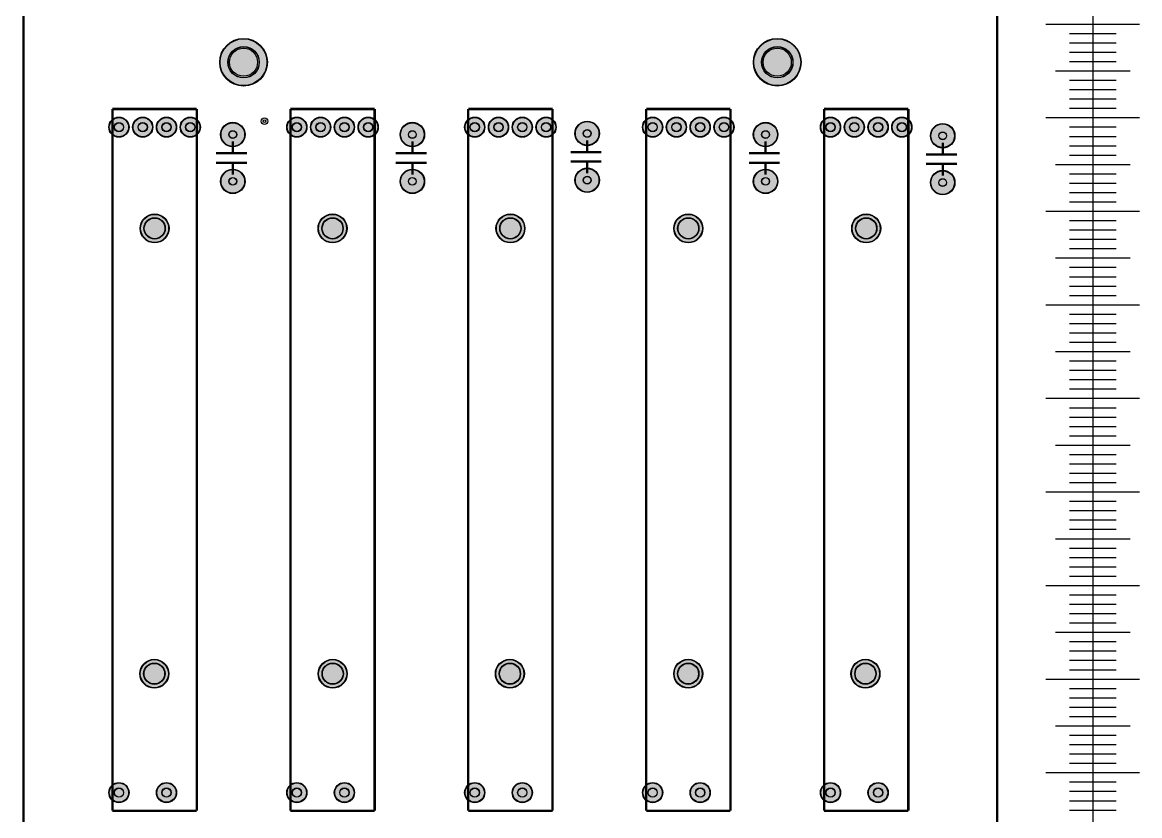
# Model space of a CAD drawing. Header units: millimetres. Extents: x 0 to 119, y -247 to 0.
# Drawn here: x -0.1 to 119.2, y -156.5 to -71.7 of the extents above; entities that cross this region are included whole.
import ezdxf

# ---------------------------------------------------------------- set-up
doc = ezdxf.new("R2010")
doc.units = ezdxf.units.MM
for name, color, linetype, true_color in [('BoardOutLine', 6, 'Continuous', 0xff00ff), ('BottomSolderMaskLayer', 7, 'Continuous', 0xaa00ff), ('Hole', 7, 'Continuous', 0x222222), ('Multi-Layer', 7, 'Continuous', 0xc0c0c0), ('TopSilkLayer', 7, 'Continuous', 0xb89300), ('TopSolderMaskLayer', 7, 'Continuous', 0x800080)]:
    doc.layers.add(name, color=color, linetype=linetype, true_color=true_color)

msp = doc.modelspace()

# ---------------------------------------------------------------- hatches: boundary and pattern name
at = {"layer": 'BottomSolderMaskLayer'}
for points in [[(20.95, -76, 1), (26.05, -76, 1)], [(77.95, -76, 1), (83.05, -76, 1)], [(9.11, -82.94, 1), (11.27, -82.94, 1)], [(11.65, -82.94, 1), (13.81, -82.94, 1)], [(14.19, -82.94, 1), (16.35, -82.94, 1)], [(16.73, -82.94, 1), (18.89, -82.94, 1)], [(28.11, -82.94, 1), (30.27, -82.94, 1)], [(30.65, -82.94, 1), (32.81, -82.94, 1)], [(33.19, -82.94, 1), (35.35, -82.94, 1)], [(35.73, -82.94, 1), (37.89, -82.94, 1)], [(47.11, -82.94, 1), (49.27, -82.94, 1)], [(49.65, -82.94, 1), (51.81, -82.94, 1)], [(52.19, -82.94, 1), (54.35, -82.94, 1)], [(54.73, -82.94, 1), (56.89, -82.94, 1)], [(58.89, -83.61, 1), (61.51, -83.61, 1)], [(66.11, -82.94, 1), (68.27, -82.94, 1)], [(68.65, -82.94, 1), (70.81, -82.94, 1)], [(71.19, -82.94, 1), (73.35, -82.94, 1)], [(73.73, -82.94, 1), (75.89, -82.94, 1)], [(85.11, -82.94, 1), (87.27, -82.94, 1)], [(87.65, -82.94, 1), (89.81, -82.94, 1)], [(90.19, -82.94, 1), (92.35, -82.94, 1)], [(92.73, -82.94, 1), (94.89, -82.94, 1)], [(21.04, -83.73, 1), (23.66, -83.73, 1)], [(40.22, -83.73, 1), (42.84, -83.73, 1)], [(77.94, -83.73, 1), (80.56, -83.73, 1)], [(96.86, -83.86, 1), (99.48, -83.86, 1)], [(21.04, -88.73, 1), (23.66, -88.73, 1)], [(40.22, -88.73, 1), (42.84, -88.73, 1)], [(58.89, -88.61, 1), (61.51, -88.61, 1)], [(77.94, -88.73, 1), (80.56, -88.73, 1)], [(96.86, -88.86, 1), (99.48, -88.86, 1)], [(12.45, -93.76, 1), (15.55, -93.76, 1)], [(31.45, -93.76, 1), (34.55, -93.76, 1)], [(50.45, -93.76, 1), (53.55, -93.76, 1)], [(69.45, -93.76, 1), (72.55, -93.76, 1)], [(88.45, -93.76, 1), (91.55, -93.76, 1)], [(12.42, -141.35, 1), (15.52, -141.35, 1)], [(31.47, -141.35, 1), (34.57, -141.35, 1)], [(50.39, -141.35, 1), (53.49, -141.35, 1)], [(69.44, -141.35, 1), (72.54, -141.35, 1)], [(88.37, -141.35, 1), (91.47, -141.35, 1)], [(9.11, -154.06, 1), (11.27, -154.06, 1)], [(14.19, -154.06, 1), (16.35, -154.06, 1)], [(28.11, -154.06, 1), (30.27, -154.06, 1)], [(33.19, -154.06, 1), (35.35, -154.06, 1)], [(47.11, -154.06, 1), (49.27, -154.06, 1)], [(52.19, -154.06, 1), (54.35, -154.06, 1)], [(66.11, -154.06, 1), (68.27, -154.06, 1)], [(71.19, -154.06, 1), (73.35, -154.06, 1)], [(85.11, -154.06, 1), (87.27, -154.06, 1)], [(90.19, -154.06, 1), (92.35, -154.06, 1)]]:
    msp.add_hatch(color=256, dxfattribs=at).paths.add_polyline_path(points)
at = {"layer": 'Multi-Layer'}
for points in [[(21.09, -83.73, 1), (23.61, -83.73, 1)], [(40.27, -83.73, 1), (42.79, -83.73, 1)], [(58.94, -83.61, 1), (61.46, -83.61, 1)], [(77.99, -83.73, 1), (80.51, -83.73, 1)], [(96.91, -83.86, 1), (99.43, -83.86, 1)], [(21.09, -88.73, 1), (23.61, -88.73, 1)], [(40.27, -88.73, 1), (42.79, -88.73, 1)], [(58.94, -88.61, 1), (61.46, -88.61, 1)], [(77.99, -88.73, 1), (80.51, -88.73, 1)], [(96.91, -88.86, 1), (99.43, -88.86, 1)]]:
    msp.add_hatch(color=256, dxfattribs=at).paths.add_polyline_path(points)
at = {"layer": 'TopSolderMaskLayer'}
for points in [[(20.95, -76, 1), (26.05, -76, 1)], [(77.95, -76, 1), (83.05, -76, 1)], [(9.11, -82.94, 1), (11.27, -82.94, 1)], [(11.65, -82.94, 1), (13.81, -82.94, 1)], [(14.19, -82.94, 1), (16.35, -82.94, 1)], [(16.73, -82.94, 1), (18.89, -82.94, 1)], [(28.11, -82.94, 1), (30.27, -82.94, 1)], [(30.65, -82.94, 1), (32.81, -82.94, 1)], [(33.19, -82.94, 1), (35.35, -82.94, 1)], [(35.73, -82.94, 1), (37.89, -82.94, 1)], [(47.11, -82.94, 1), (49.27, -82.94, 1)], [(49.65, -82.94, 1), (51.81, -82.94, 1)], [(52.19, -82.94, 1), (54.35, -82.94, 1)], [(54.73, -82.94, 1), (56.89, -82.94, 1)], [(58.89, -83.61, 1), (61.51, -83.61, 1)], [(66.11, -82.94, 1), (68.27, -82.94, 1)], [(68.65, -82.94, 1), (70.81, -82.94, 1)], [(71.19, -82.94, 1), (73.35, -82.94, 1)], [(73.73, -82.94, 1), (75.89, -82.94, 1)], [(85.11, -82.94, 1), (87.27, -82.94, 1)], [(87.65, -82.94, 1), (89.81, -82.94, 1)], [(90.19, -82.94, 1), (92.35, -82.94, 1)], [(92.73, -82.94, 1), (94.89, -82.94, 1)], [(21.04, -83.73, 1), (23.66, -83.73, 1)], [(40.22, -83.73, 1), (42.84, -83.73, 1)], [(77.94, -83.73, 1), (80.56, -83.73, 1)], [(96.86, -83.86, 1), (99.48, -83.86, 1)], [(21.04, -88.73, 1), (23.66, -88.73, 1)], [(40.22, -88.73, 1), (42.84, -88.73, 1)], [(58.89, -88.61, 1), (61.51, -88.61, 1)], [(77.94, -88.73, 1), (80.56, -88.73, 1)], [(96.86, -88.86, 1), (99.48, -88.86, 1)], [(12.45, -93.76, 1), (15.55, -93.76, 1)], [(31.45, -93.76, 1), (34.55, -93.76, 1)], [(50.45, -93.76, 1), (53.55, -93.76, 1)], [(69.45, -93.76, 1), (72.55, -93.76, 1)], [(88.45, -93.76, 1), (91.55, -93.76, 1)], [(12.42, -141.35, 1), (15.52, -141.35, 1)], [(31.47, -141.35, 1), (34.57, -141.35, 1)], [(50.39, -141.35, 1), (53.49, -141.35, 1)], [(69.44, -141.35, 1), (72.54, -141.35, 1)], [(88.37, -141.35, 1), (91.47, -141.35, 1)], [(9.11, -154.06, 1), (11.27, -154.06, 1)], [(14.19, -154.06, 1), (16.35, -154.06, 1)], [(28.11, -154.06, 1), (30.27, -154.06, 1)], [(33.19, -154.06, 1), (35.35, -154.06, 1)], [(47.11, -154.06, 1), (49.27, -154.06, 1)], [(52.19, -154.06, 1), (54.35, -154.06, 1)], [(66.11, -154.06, 1), (68.27, -154.06, 1)], [(71.19, -154.06, 1), (73.35, -154.06, 1)], [(85.11, -154.06, 1), (87.27, -154.06, 1)], [(90.19, -154.06, 1), (92.35, -154.06, 1)]]:
    msp.add_hatch(color=256, dxfattribs=at).paths.add_polyline_path(points)

# ---------------------------------------------------------------- linework, layer by layer
for p, q in [((114.2, -1.92), (114.2, -101.92)), ((109.2, -71.92), (119.2, -71.92)), ((109.2, -71.92), (119.2, -71.92)), ((109.2, -71.92), (119.2, -71.92)), ((109.2, -71.92), (119.2, -71.92)), ((110.2, -71.92), (118.2, -71.92)), ((114.2, -71.92), (114.2, -171.92)), ((114.2, -71.92), (114.2, -171.92)), ((111.7, -72.92), (116.7, -72.92)), ((111.7, -72.92), (116.7, -72.92)), ((111.7, -72.92), (116.7, -72.92)), ((111.7, -73.92), (116.7, -73.92)), ((111.7, -73.92), (116.7, -73.92)), ((111.7, -73.92), (116.7, -73.92)), ((111.7, -74.92), (116.7, -74.92)), ((111.7, -74.92), (116.7, -74.92)), ((111.7, -74.92), (116.7, -74.92)), ((111.7, -75.92), (116.7, -75.92)), ((111.7, -75.92), (116.7, -75.92)), ((111.7, -75.92), (116.7, -75.92)), ((110.2, -76.92), (118.2, -76.92)), ((110.2, -76.92), (118.2, -76.92)), ((110.2, -76.92), (118.2, -76.92)), ((111.7, -77.92), (116.7, -77.92)), ((111.7, -77.92), (116.7, -77.92)), ((111.7, -77.92), (116.7, -77.92)), ((111.7, -78.92), (116.7, -78.92)), ((111.7, -78.92), (116.7, -78.92)), ((111.7, -78.92), (116.7, -78.92)), ((111.7, -79.92), (116.7, -79.92)), ((111.7, -79.92), (116.7, -79.92)), ((111.7, -79.92), (116.7, -79.92)), ((111.7, -80.92), (116.7, -80.92)), ((111.7, -80.92), (116.7, -80.92)), ((111.7, -80.92), (116.7, -80.92)), ((109.2, -81.92), (119.2, -81.92)), ((109.2, -81.92), (119.2, -81.92)), ((109.2, -81.92), (119.2, -81.92)), ((109.2, -81.92), (119.2, -81.92)), ((109.2, -81.92), (119.2, -81.92)), ((109.2, -81.92), (119.2, -81.92)), ((110.2, -81.92), (118.2, -81.92)), ((110.2, -81.92), (118.2, -81.92)), ((110.2, -81.92), (118.2, -81.92)), ((111.7, -82.92), (116.7, -82.92)), ((111.7, -82.92), (116.7, -82.92)), ((111.7, -82.92), (116.7, -82.92)), ((111.7, -83.92), (116.7, -83.92)), ((111.7, -83.92), (116.7, -83.92)), ((111.7, -83.92), (116.7, -83.92)), ((111.7, -84.92), (116.7, -84.92)), ((111.7, -84.92), (116.7, -84.92)), ((111.7, -84.92), (116.7, -84.92)), ((111.7, -85.92), (116.7, -85.92)), ((111.7, -85.92), (116.7, -85.92)), ((111.7, -85.92), (116.7, -85.92)), ((110.2, -86.92), (118.2, -86.92)), ((110.2, -86.92), (118.2, -86.92)), ((110.2, -86.92), (118.2, -86.92)), ((111.7, -87.92), (116.7, -87.92)), ((111.7, -87.92), (116.7, -87.92)), ((111.7, -87.92), (116.7, -87.92)), ((111.7, -88.92), (116.7, -88.92)), ((111.7, -88.92), (116.7, -88.92)), ((111.7, -88.92), (116.7, -88.92)), ((111.7, -89.92), (116.7, -89.92)), ((111.7, -89.92), (116.7, -89.92)), ((111.7, -89.92), (116.7, -89.92)), ((111.7, -90.92), (116.7, -90.92)), ((111.7, -90.92), (116.7, -90.92)), ((111.7, -90.92), (116.7, -90.92)), ((109.2, -91.92), (119.2, -91.92)), ((109.2, -91.92), (119.2, -91.92)), ((109.2, -91.92), (119.2, -91.92)), ((109.2, -91.92), (119.2, -91.92)), ((109.2, -91.92), (119.2, -91.92)), ((109.2, -91.92), (119.2, -91.92)), ((110.2, -91.92), (118.2, -91.92)), ((110.2, -91.92), (118.2, -91.92)), ((110.2, -91.92), (118.2, -91.92)), ((111.7, -92.92), (116.7, -92.92)), ((111.7, -92.92), (116.7, -92.92)), ((111.7, -92.92), (116.7, -92.92)), ((111.7, -93.92), (116.7, -93.92)), ((111.7, -93.92), (116.7, -93.92)), ((111.7, -93.92), (116.7, -93.92)), ((111.7, -94.92), (116.7, -94.92)), ((111.7, -94.92), (116.7, -94.92)), ((111.7, -94.92), (116.7, -94.92)), ((111.7, -95.92), (116.7, -95.92)), ((111.7, -95.92), (116.7, -95.92)), ((111.7, -95.92), (116.7, -95.92)), ((110.2, -96.92), (118.2, -96.92)), ((110.2, -96.92), (118.2, -96.92)), ((110.2, -96.92), (118.2, -96.92)), ((111.7, -97.92), (116.7, -97.92)), ((111.7, -97.92), (116.7, -97.92)), ((111.7, -97.92), (116.7, -97.92)), ((111.7, -98.92), (116.7, -98.92)), ((111.7, -98.92), (116.7, -98.92)), ((111.7, -98.92), (116.7, -98.92)), ((111.7, -99.92), (116.7, -99.92)), ((111.7, -99.92), (116.7, -99.92)), ((111.7, -99.92), (116.7, -99.92)), ((111.7, -100.92), (116.7, -100.92)), ((111.7, -100.92), (116.7, -100.92)), ((111.7, -100.92), (116.7, -100.92)), ((109.2, -101.92), (119.2, -101.92)), ((109.2, -101.92), (119.2, -101.92)), ((109.2, -101.92), (119.2, -101.92)), ((109.2, -101.92), (119.2, -101.92)), ((109.2, -101.92), (119.2, -101.92)), ((109.2, -101.92), (119.2, -101.92)), ((110.2, -101.92), (118.2, -101.92)), ((110.2, -101.92), (118.2, -101.92)), ((110.2, -101.92), (118.2, -101.92)), ((111.7, -102.92), (116.7, -102.92)), ((111.7, -102.92), (116.7, -102.92)), ((111.7, -103.92), (116.7, -103.92)), ((111.7, -103.92), (116.7, -103.92)), ((111.7, -104.92), (116.7, -104.92)), ((111.7, -104.92), (116.7, -104.92)), ((111.7, -105.92), (116.7, -105.92)), ((111.7, -105.92), (116.7, -105.92)), ((110.2, -106.92), (118.2, -106.92)), ((110.2, -106.92), (118.2, -106.92)), ((111.7, -107.92), (116.7, -107.92)), ((111.7, -107.92), (116.7, -107.92)), ((111.7, -108.92), (116.7, -108.92)), ((111.7, -108.92), (116.7, -108.92)), ((111.7, -109.92), (116.7, -109.92)), ((111.7, -109.92), (116.7, -109.92)), ((111.7, -110.92), (116.7, -110.92)), ((111.7, -110.92), (116.7, -110.92)), ((109.2, -111.92), (119.2, -111.92)), ((109.2, -111.92), (119.2, -111.92)), ((109.2, -111.92), (119.2, -111.92)), ((109.2, -111.92), (119.2, -111.92)), ((110.2, -111.92), (118.2, -111.92)), ((110.2, -111.92), (118.2, -111.92)), ((111.7, -112.92), (116.7, -112.92)), ((111.7, -112.92), (116.7, -112.92)), ((111.7, -113.92), (116.7, -113.92)), ((111.7, -113.92), (116.7, -113.92)), ((111.7, -114.92), (116.7, -114.92)), ((111.7, -114.92), (116.7, -114.92)), ((110.2, -116.92), (118.2, -116.92)), ((110.2, -116.92), (118.2, -116.92)), ((111.7, -115.92), (116.7, -115.92)), ((111.7, -115.92), (116.7, -115.92)), ((111.7, -117.92), (116.7, -117.92)), ((111.7, -117.92), (116.7, -117.92)), ((111.7, -118.92), (116.7, -118.92)), ((111.7, -118.92), (116.7, -118.92)), ((111.7, -119.92), (116.7, -119.92)), ((111.7, -119.92), (116.7, -119.92)), ((111.7, -120.92), (116.7, -120.92)), ((111.7, -120.92), (116.7, -120.92)), ((109.2, -121.92), (119.2, -121.92)), ((109.2, -121.92), (119.2, -121.92)), ((109.2, -121.92), (119.2, -121.92)), ((109.2, -121.92), (119.2, -121.92)), ((110.2, -121.92), (118.2, -121.92)), ((110.2, -121.92), (118.2, -121.92)), ((111.7, -122.92), (116.7, -122.92)), ((111.7, -122.92), (116.7, -122.92)), ((111.7, -123.92), (116.7, -123.92)), ((111.7, -123.92), (116.7, -123.92)), ((111.7, -124.92), (116.7, -124.92)), ((111.7, -124.92), (116.7, -124.92)), ((111.7, -125.92), (116.7, -125.92)), ((111.7, -125.92), (116.7, -125.92)), ((110.2, -126.92), (118.2, -126.92)), ((110.2, -126.92), (118.2, -126.92)), ((111.7, -127.92), (116.7, -127.92)), ((111.7, -127.92), (116.7, -127.92)), ((111.7, -128.92), (116.7, -128.92)), ((111.7, -128.92), (116.7, -128.92)), ((111.7, -129.92), (116.7, -129.92)), ((111.7, -129.92), (116.7, -129.92)), ((111.7, -130.92), (116.7, -130.92)), ((111.7, -130.92), (116.7, -130.92)), ((109.2, -131.92), (119.2, -131.92)), ((109.2, -131.92), (119.2, -131.92)), ((109.2, -131.92), (119.2, -131.92)), ((109.2, -131.92), (119.2, -131.92)), ((110.2, -131.92), (118.2, -131.92)), ((110.2, -131.92), (118.2, -131.92)), ((111.7, -132.92), (116.7, -132.92)), ((111.7, -132.92), (116.7, -132.92)), ((111.7, -133.92), (116.7, -133.92)), ((111.7, -133.92), (116.7, -133.92)), ((111.7, -134.92), (116.7, -134.92)), ((111.7, -134.92), (116.7, -134.92)), ((111.7, -135.92), (116.7, -135.92)), ((111.7, -135.92), (116.7, -135.92)), ((110.2, -136.92), (118.2, -136.92)), ((110.2, -136.92), (118.2, -136.92)), ((111.7, -137.92), (116.7, -137.92)), ((111.7, -137.92), (116.7, -137.92)), ((111.7, -138.92), (116.7, -138.92)), ((111.7, -138.92), (116.7, -138.92)), ((111.7, -139.92), (116.7, -139.92)), ((111.7, -139.92), (116.7, -139.92)), ((109.2, -141.92), (119.2, -141.92)), ((109.2, -141.92), (119.2, -141.92)), ((109.2, -141.92), (119.2, -141.92)), ((109.2, -141.92), (119.2, -141.92)), ((109.2, -141.92), (119.2, -141.92)), ((110.2, -141.92), (118.2, -141.92)), ((110.2, -141.92), (118.2, -141.92)), ((111.7, -140.92), (116.7, -140.92)), ((111.7, -140.92), (116.7, -140.92)), ((114.2, -141.92), (114.2, -241.92)), ((111.7, -142.92), (116.7, -142.92)), ((111.7, -142.92), (116.7, -142.92)), ((111.7, -142.92), (116.7, -142.92)), ((111.7, -143.92), (116.7, -143.92)), ((111.7, -143.92), (116.7, -143.92)), ((111.7, -143.92), (116.7, -143.92)), ((111.7, -144.92), (116.7, -144.92)), ((111.7, -144.92), (116.7, -144.92)), ((111.7, -144.92), (116.7, -144.92)), ((111.7, -145.92), (116.7, -145.92)), ((111.7, -145.92), (116.7, -145.92)), ((111.7, -145.92), (116.7, -145.92)), ((110.2, -146.92), (118.2, -146.92)), ((110.2, -146.92), (118.2, -146.92)), ((110.2, -146.92), (118.2, -146.92)), ((111.7, -147.92), (116.7, -147.92)), ((111.7, -147.92), (116.7, -147.92)), ((111.7, -147.92), (116.7, -147.92)), ((111.7, -148.92), (116.7, -148.92)), ((111.7, -148.92), (116.7, -148.92)), ((111.7, -148.92), (116.7, -148.92)), ((111.7, -149.92), (116.7, -149.92)), ((111.7, -149.92), (116.7, -149.92)), ((111.7, -149.92), (116.7, -149.92)), ((111.7, -150.92), (116.7, -150.92)), ((111.7, -150.92), (116.7, -150.92)), ((111.7, -150.92), (116.7, -150.92)), ((109.2, -151.92), (119.2, -151.92)), ((109.2, -151.92), (119.2, -151.92)), ((109.2, -151.92), (119.2, -151.92)), ((109.2, -151.92), (119.2, -151.92)), ((109.2, -151.92), (119.2, -151.92)), ((109.2, -151.92), (119.2, -151.92)), ((110.2, -151.92), (118.2, -151.92)), ((110.2, -151.92), (118.2, -151.92)), ((110.2, -151.92), (118.2, -151.92)), ((111.7, -152.92), (116.7, -152.92)), ((111.7, -152.92), (116.7, -152.92)), ((111.7, -152.92), (116.7, -152.92)), ((111.7, -153.92), (116.7, -153.92)), ((111.7, -153.92), (116.7, -153.92)), ((111.7, -153.92), (116.7, -153.92)), ((111.7, -154.92), (116.7, -154.92)), ((111.7, -154.92), (116.7, -154.92)), ((111.7, -154.92), (116.7, -154.92)), ((111.7, -155.92), (116.7, -155.92)), ((111.7, -155.92), (116.7, -155.92)), ((111.7, -155.92), (116.7, -155.92))]:
    msp.add_line(p, q)
for p in [(114.2, -71.92), (114.2, -72.92), (114.2, -72.92), (114.2, -72.92), (114.2, -73.92), (114.2, -73.92), (114.2, -73.92), (114.2, -74.92), (114.2, -74.92), (114.2, -74.92), (114.2, -75.92), (114.2, -75.92), (114.2, -75.92), (114.2, -76.92), (114.2, -76.92), (114.2, -76.92), (114.2, -77.92), (114.2, -77.92), (114.2, -77.92), (114.2, -78.92), (114.2, -78.92), (114.2, -78.92), (114.2, -79.92), (114.2, -79.92), (114.2, -79.92), (114.2, -80.92), (114.2, -80.92), (114.2, -80.92), (114.2, -81.92), (114.2, -81.92), (114.2, -81.92), (114.2, -82.92), (114.2, -82.92), (114.2, -82.92), (114.2, -83.92), (114.2, -83.92), (114.2, -83.92), (114.2, -84.92), (114.2, -84.92), (114.2, -84.92), (114.2, -85.92), (114.2, -85.92), (114.2, -85.92), (114.2, -86.92), (114.2, -86.92), (114.2, -86.92), (114.2, -87.92), (114.2, -87.92), (114.2, -87.92), (114.2, -88.92), (114.2, -88.92), (114.2, -88.92), (114.2, -89.92), (114.2, -89.92), (114.2, -89.92), (114.2, -90.92), (114.2, -90.92), (114.2, -90.92), (114.2, -91.92), (114.2, -91.92), (114.2, -91.92), (114.2, -92.92), (114.2, -92.92), (114.2, -92.92), (114.2, -93.92), (114.2, -93.92), (114.2, -93.92), (114.2, -94.92), (114.2, -94.92), (114.2, -94.92), (114.2, -95.92), (114.2, -95.92), (114.2, -95.92), (114.2, -96.92), (114.2, -96.92), (114.2, -96.92), (114.2, -97.92), (114.2, -97.92), (114.2, -97.92), (114.2, -98.92), (114.2, -98.92), (114.2, -98.92), (114.2, -99.92), (114.2, -99.92), (114.2, -99.92), (114.2, -100.92), (114.2, -100.92), (114.2, -100.92), (114.2, -101.92), (114.2, -101.92), (114.2, -102.92), (114.2, -102.92), (114.2, -103.92), (114.2, -103.92), (114.2, -104.92), (114.2, -104.92), (114.2, -105.92), (114.2, -105.92), (114.2, -106.92), (114.2, -106.92), (114.2, -107.92), (114.2, -107.92), (114.2, -108.92), (114.2, -108.92), (114.2, -109.92), (114.2, -109.92), (114.2, -110.92), (114.2, -110.92), (114.2, -111.92), (114.2, -111.92), (114.2, -112.92), (114.2, -112.92), (114.2, -113.92), (114.2, -113.92), (114.2, -114.92), (114.2, -114.92), (114.2, -115.92), (114.2, -115.92), (114.2, -116.92), (114.2, -116.92), (114.2, -117.92), (114.2, -117.92), (114.2, -118.92), (114.2, -118.92), (114.2, -119.92), (114.2, -119.92), (114.2, -120.92), (114.2, -120.92), (114.2, -121.92), (114.2, -121.92), (114.2, -122.92), (114.2, -122.92), (114.2, -123.92), (114.2, -123.92), (114.2, -124.92), (114.2, -124.92), (114.2, -125.92), (114.2, -125.92), (114.2, -126.92), (114.2, -126.92), (114.2, -127.92), (114.2, -127.92), (114.2, -128.92), (114.2, -128.92), (114.2, -129.92), (114.2, -129.92), (114.2, -130.92), (114.2, -130.92), (114.2, -131.92), (114.2, -131.92), (114.2, -132.92), (114.2, -132.92), (114.2, -133.92), (114.2, -133.92), (114.2, -134.92), (114.2, -134.92), (114.2, -135.92), (114.2, -135.92), (114.2, -136.92), (114.2, -136.92), (114.2, -137.92), (114.2, -137.92), (114.2, -138.92), (114.2, -138.92), (114.2, -139.92), (114.2, -139.92), (114.2, -140.92), (114.2, -140.92), (114.2, -141.92), (114.2, -141.92), (114.2, -142.92), (114.2, -142.92), (114.2, -142.92), (114.2, -143.92), (114.2, -143.92), (114.2, -143.92), (114.2, -144.92), (114.2, -144.92), (114.2, -144.92), (114.2, -145.92), (114.2, -145.92), (114.2, -145.92), (114.2, -146.92), (114.2, -146.92), (114.2, -146.92), (114.2, -147.92), (114.2, -147.92), (114.2, -147.92), (114.2, -148.92), (114.2, -148.92), (114.2, -148.92), (114.2, -149.92), (114.2, -149.92), (114.2, -149.92), (114.2, -150.92), (114.2, -150.92), (114.2, -150.92), (114.2, -151.92), (114.2, -151.92), (114.2, -151.92), (114.2, -152.92), (114.2, -152.92), (114.2, -152.92), (114.2, -153.92), (114.2, -153.92), (114.2, -153.92), (114.2, -154.92), (114.2, -154.92), (114.2, -154.92), (114.2, -155.92), (114.2, -155.92), (114.2, -155.92)]:
    msp.add_point(p)
at = {"layer": 'BoardOutLine', "const_width": 0.254}
msp.add_lwpolyline([(0, 0), (104, 0), (104, -247), (0, -247), (0, 0)], close=True, dxfattribs=at)
at = {"layer": 'BottomSolderMaskLayer'}
for centre, radius in [((23.5, -76), 2.55), ((80.5, -76), 2.55), ((23.5, -76), 1.68), ((80.5, -76), 1.68), ((10.19, -82.94), 1.08), ((12.73, -82.94), 1.08), ((15.27, -82.94), 1.08), ((17.81, -82.94), 1.08), ((29.19, -82.94), 1.08), ((31.73, -82.94), 1.08), ((34.27, -82.94), 1.08), ((36.81, -82.94), 1.08), ((48.19, -82.94), 1.08), ((50.73, -82.94), 1.08), ((53.27, -82.94), 1.08), ((55.81, -82.94), 1.08), ((60.2, -83.61), 1.31), ((67.19, -82.94), 1.08), ((69.73, -82.94), 1.08), ((72.27, -82.94), 1.08), ((74.81, -82.94), 1.08), ((86.19, -82.94), 1.08), ((88.73, -82.94), 1.08), ((91.27, -82.94), 1.08), ((93.81, -82.94), 1.08), ((10.19, -82.94), 0.499), ((12.73, -82.94), 0.499), ((15.27, -82.94), 0.499), ((17.81, -82.94), 0.499), ((22.35, -83.73), 1.31), ((22.35, -83.73), 0.416), ((29.19, -82.94), 0.499), ((31.73, -82.94), 0.499), ((34.27, -82.94), 0.499), ((36.81, -82.94), 0.499), ((41.53, -83.73), 1.31), ((41.53, -83.73), 0.416), ((48.19, -82.94), 0.499), ((50.73, -82.94), 0.499), ((53.27, -82.94), 0.499), ((55.81, -82.94), 0.499), ((60.2, -83.61), 0.416), ((67.19, -82.94), 0.499), ((69.73, -82.94), 0.499), ((72.27, -82.94), 0.499), ((74.81, -82.94), 0.499), ((79.25, -83.73), 1.31), ((79.25, -83.73), 0.416), ((86.19, -82.94), 0.499), ((88.73, -82.94), 0.499), ((91.27, -82.94), 0.499), ((93.81, -82.94), 0.499), ((98.17, -83.86), 1.31), ((98.17, -83.86), 0.416), ((22.35, -88.73), 1.31), ((41.53, -88.73), 1.31), ((60.2, -88.61), 1.31), ((60.2, -88.61), 0.416), ((79.25, -88.73), 1.31), ((98.17, -88.86), 1.31), ((22.35, -88.73), 0.416), ((41.53, -88.73), 0.416), ((79.25, -88.73), 0.416), ((98.17, -88.86), 0.416), ((14, -93.76), 1.55), ((14, -93.76), 1.14), ((33, -93.76), 1.55), ((33, -93.76), 1.14), ((52, -93.76), 1.55), ((52, -93.76), 1.14), ((71, -93.76), 1.55), ((71, -93.76), 1.14), ((90, -93.76), 1.55), ((90, -93.76), 1.14), ((13.97, -141.35), 1.55), ((13.97, -141.35), 1.14), ((33.02, -141.35), 1.55), ((33.02, -141.35), 1.14), ((51.94, -141.35), 1.55), ((51.94, -141.35), 1.14), ((70.99, -141.35), 1.55), ((70.99, -141.35), 1.14), ((89.92, -141.35), 1.55), ((89.92, -141.35), 1.14), ((10.19, -154.06), 1.08), ((10.19, -154.06), 0.499), ((15.27, -154.06), 1.08), ((15.27, -154.06), 0.499), ((29.19, -154.06), 1.08), ((29.19, -154.06), 0.499), ((34.27, -154.06), 1.08), ((34.27, -154.06), 0.499), ((48.19, -154.06), 1.08), ((48.19, -154.06), 0.499), ((53.27, -154.06), 1.08), ((53.27, -154.06), 0.499), ((67.19, -154.06), 1.08), ((67.19, -154.06), 0.499), ((72.27, -154.06), 1.08), ((72.27, -154.06), 0.499), ((86.19, -154.06), 1.08), ((86.19, -154.06), 0.499), ((91.27, -154.06), 1.08), ((91.27, -154.06), 0.499)]:
    msp.add_circle(centre, radius, dxfattribs=at)
at = {"layer": 'Hole'}
msp.add_circle((25.73, -82.3), 0.153, dxfattribs=at)
at = {"layer": 'Multi-Layer'}
for centre, radius in [((23.5, -76), 2.5), ((80.5, -76), 2.5), ((23.5, -76), 1.65), ((80.5, -76), 1.65), ((10.19, -82.94), 1.03), ((12.73, -82.94), 1.03), ((15.27, -82.94), 1.03), ((17.81, -82.94), 1.03), ((25.73, -82.3), 0.35), ((29.19, -82.94), 1.03), ((31.73, -82.94), 1.03), ((34.27, -82.94), 1.03), ((36.81, -82.94), 1.03), ((48.19, -82.94), 1.03), ((50.73, -82.94), 1.03), ((53.27, -82.94), 1.03), ((55.81, -82.94), 1.03), ((67.19, -82.94), 1.03), ((69.73, -82.94), 1.03), ((72.27, -82.94), 1.03), ((74.81, -82.94), 1.03), ((86.19, -82.94), 1.03), ((88.73, -82.94), 1.03), ((91.27, -82.94), 1.03), ((93.81, -82.94), 1.03), ((10.19, -82.94), 0.475), ((12.73, -82.94), 0.475), ((15.27, -82.94), 0.475), ((17.81, -82.94), 0.475), ((22.35, -83.73), 1.26), ((22.35, -83.73), 0.4), ((29.19, -82.94), 0.475), ((31.73, -82.94), 0.475), ((34.27, -82.94), 0.475), ((36.81, -82.94), 0.475), ((41.53, -83.73), 1.26), ((41.53, -83.73), 0.4), ((48.19, -82.94), 0.475), ((50.73, -82.94), 0.475), ((53.27, -82.94), 0.475), ((55.81, -82.94), 0.475), ((60.2, -83.61), 1.26), ((60.2, -83.61), 0.4), ((67.19, -82.94), 0.475), ((69.73, -82.94), 0.475), ((72.27, -82.94), 0.475), ((74.81, -82.94), 0.475), ((79.25, -83.73), 1.26), ((79.25, -83.73), 0.4), ((86.19, -82.94), 0.475), ((88.73, -82.94), 0.475), ((91.27, -82.94), 0.475), ((93.81, -82.94), 0.475), ((98.17, -83.86), 1.26), ((98.17, -83.86), 0.4), ((22.35, -88.73), 1.26), ((41.53, -88.73), 1.26), ((60.2, -88.61), 1.26), ((60.2, -88.61), 0.4), ((79.25, -88.73), 1.26), ((98.17, -88.86), 1.26), ((22.35, -88.73), 0.4), ((41.53, -88.73), 0.4), ((79.25, -88.73), 0.4), ((98.17, -88.86), 0.4), ((14, -93.76), 1.5), ((14, -93.76), 1.1), ((33, -93.76), 1.5), ((33, -93.76), 1.1), ((52, -93.76), 1.5), ((52, -93.76), 1.1), ((71, -93.76), 1.5), ((71, -93.76), 1.1), ((90, -93.76), 1.5), ((90, -93.76), 1.1), ((13.97, -141.35), 1.5), ((13.97, -141.35), 1.1), ((33.02, -141.35), 1.5), ((33.02, -141.35), 1.1), ((51.94, -141.35), 1.5), ((51.94, -141.35), 1.1), ((70.99, -141.35), 1.5), ((70.99, -141.35), 1.1), ((89.92, -141.35), 1.5), ((89.92, -141.35), 1.1), ((10.19, -154.06), 1.03), ((10.19, -154.06), 0.475), ((15.27, -154.06), 1.03), ((15.27, -154.06), 0.475), ((29.19, -154.06), 1.03), ((29.19, -154.06), 0.475), ((34.27, -154.06), 1.03), ((34.27, -154.06), 0.475), ((48.19, -154.06), 1.03), ((48.19, -154.06), 0.475), ((53.27, -154.06), 1.03), ((53.27, -154.06), 0.475), ((67.19, -154.06), 1.03), ((67.19, -154.06), 0.475), ((72.27, -154.06), 1.03), ((72.27, -154.06), 0.475), ((86.19, -154.06), 1.03), ((86.19, -154.06), 0.475), ((91.27, -154.06), 1.03), ((91.27, -154.06), 0.475)]:
    msp.add_circle(centre, radius, dxfattribs=at)
at = {"layer": 'TopSilkLayer', "const_width": 0.254}
for points in [[(104, -247), (104, 0), (0, 0)], [(104, -247), (0, -247), (0, 0)], [(104, -237), (104, 0), (0, 0)], [(9.5, -81), (9.5, -81), (9.5, -156)], [(9.5, -81), (9.5, -81), (18.5, -81)], [(9.5, -81), (9.5, -81), (9.5, -156)], [(9.5, -81), (9.5, -81), (18.5, -81)], [(18.5, -81), (18.5, -81), (18.5, -156)], [(18.5, -81), (18.5, -81), (18.5, -156)], [(28.5, -81), (28.5, -81), (37.5, -81)], [(28.5, -81), (28.5, -81), (37.5, -81)], [(28.5, -81), (28.5, -81), (28.5, -156)], [(28.5, -81), (28.5, -81), (28.5, -156)], [(37.5, -81), (37.5, -81), (37.5, -156)], [(37.5, -81), (37.5, -81), (37.5, -156)], [(47.5, -81), (47.5, -81), (56.5, -81)], [(47.5, -81), (47.5, -81), (47.5, -156)], [(56.5, -81), (56.5, -81), (56.5, -156)], [(66.5, -81), (66.5, -81), (66.5, -156)], [(66.5, -81), (66.5, -81), (75.5, -81)], [(66.5, -81), (66.5, -81), (66.5, -156)], [(66.5, -81), (66.5, -81), (75.5, -81)], [(75.5, -81), (75.5, -81), (75.5, -156)], [(75.5, -81), (75.5, -81), (75.5, -156)], [(85.5, -81), (85.5, -81), (85.5, -156)], [(85.5, -81), (85.5, -81), (94.5, -81)], [(85.5, -81), (85.5, -81), (85.5, -156)], [(85.5, -81), (85.5, -81), (94.5, -81)], [(94.5, -81), (94.5, -81), (94.5, -156)], [(94.5, -81), (94.5, -81), (94.5, -156)], [(22.35, -85.73), (22.35, -85.73), (22.35, -84.46)], [(41.53, -85.73), (41.53, -85.73), (41.53, -84.46)], [(60.2, -85.6), (60.2, -85.6), (60.2, -84.33)], [(79.25, -85.73), (79.25, -85.73), (79.25, -84.46)], [(98.17, -85.85), (98.17, -85.85), (98.17, -84.58)], [(20.57, -85.73), (20.57, -85.73), (23.88, -85.73)], [(39.75, -85.73), (39.75, -85.73), (43.05, -85.73)], [(58.42, -85.6), (58.42, -85.6), (61.72, -85.6)], [(77.47, -85.73), (77.47, -85.73), (80.77, -85.73)], [(96.39, -85.85), (96.39, -85.85), (99.7, -85.85)], [(20.57, -86.74), (20.57, -86.74), (23.88, -86.74)], [(22.35, -86.74), (22.35, -86.74), (22.35, -88.01)], [(39.75, -86.74), (39.75, -86.74), (43.05, -86.74)], [(41.53, -86.74), (41.53, -86.74), (41.53, -88.01)], [(58.42, -86.61), (58.42, -86.61), (61.72, -86.61)], [(60.2, -86.61), (60.2, -86.61), (60.2, -87.88)], [(77.47, -86.74), (77.47, -86.74), (80.77, -86.74)], [(79.25, -86.74), (79.25, -86.74), (79.25, -88.01)], [(96.39, -86.87), (96.39, -86.87), (99.7, -86.87)], [(98.17, -86.87), (98.17, -86.87), (98.17, -88.14)], [(9.5, -156), (9.5, -156), (18.5, -156)], [(9.5, -156), (9.5, -156), (18.5, -156)], [(28.5, -156), (28.5, -156), (37.5, -156)], [(28.5, -156), (28.5, -156), (37.5, -156)], [(47.5, -156), (47.5, -156), (56.5, -156)], [(66.5, -156), (66.5, -156), (75.5, -156)], [(66.5, -156), (66.5, -156), (75.5, -156)], [(85.5, -156), (85.5, -156), (94.5, -156)], [(85.5, -156), (85.5, -156), (94.5, -156)]]:
    msp.add_lwpolyline(points, dxfattribs=at)
at = {"layer": 'TopSilkLayer'}
for centre in [(23.5, -76), (80.5, -76)]:
    msp.add_circle(centre, 1.5, dxfattribs=at)
at = {"layer": 'TopSolderMaskLayer'}
for centre, radius in [((23.5, -76), 2.55), ((80.5, -76), 2.55), ((23.5, -76), 1.68), ((80.5, -76), 1.68), ((10.19, -82.94), 1.08), ((12.73, -82.94), 1.08), ((15.27, -82.94), 1.08), ((17.81, -82.94), 1.08), ((29.19, -82.94), 1.08), ((31.73, -82.94), 1.08), ((34.27, -82.94), 1.08), ((36.81, -82.94), 1.08), ((48.19, -82.94), 1.08), ((50.73, -82.94), 1.08), ((53.27, -82.94), 1.08), ((55.81, -82.94), 1.08), ((60.2, -83.61), 1.31), ((67.19, -82.94), 1.08), ((69.73, -82.94), 1.08), ((72.27, -82.94), 1.08), ((74.81, -82.94), 1.08), ((86.19, -82.94), 1.08), ((88.73, -82.94), 1.08), ((91.27, -82.94), 1.08), ((93.81, -82.94), 1.08), ((10.19, -82.94), 0.499), ((12.73, -82.94), 0.499), ((15.27, -82.94), 0.499), ((17.81, -82.94), 0.499), ((22.35, -83.73), 1.31), ((22.35, -83.73), 0.416), ((29.19, -82.94), 0.499), ((31.73, -82.94), 0.499), ((34.27, -82.94), 0.499), ((36.81, -82.94), 0.499), ((41.53, -83.73), 1.31), ((41.53, -83.73), 0.416), ((48.19, -82.94), 0.499), ((50.73, -82.94), 0.499), ((53.27, -82.94), 0.499), ((55.81, -82.94), 0.499), ((60.2, -83.61), 0.416), ((67.19, -82.94), 0.499), ((69.73, -82.94), 0.499), ((72.27, -82.94), 0.499), ((74.81, -82.94), 0.499), ((79.25, -83.73), 1.31), ((79.25, -83.73), 0.416), ((86.19, -82.94), 0.499), ((88.73, -82.94), 0.499), ((91.27, -82.94), 0.499), ((93.81, -82.94), 0.499), ((98.17, -83.86), 1.31), ((98.17, -83.86), 0.416), ((22.35, -88.73), 1.31), ((41.53, -88.73), 1.31), ((60.2, -88.61), 1.31), ((60.2, -88.61), 0.416), ((79.25, -88.73), 1.31), ((98.17, -88.86), 1.31), ((22.35, -88.73), 0.416), ((41.53, -88.73), 0.416), ((79.25, -88.73), 0.416), ((98.17, -88.86), 0.416), ((14, -93.76), 1.55), ((14, -93.76), 1.14), ((33, -93.76), 1.55), ((33, -93.76), 1.14), ((52, -93.76), 1.55), ((52, -93.76), 1.14), ((71, -93.76), 1.55), ((71, -93.76), 1.14), ((90, -93.76), 1.55), ((90, -93.76), 1.14), ((13.97, -141.35), 1.55), ((13.97, -141.35), 1.14), ((33.02, -141.35), 1.55), ((33.02, -141.35), 1.14), ((51.94, -141.35), 1.55), ((51.94, -141.35), 1.14), ((70.99, -141.35), 1.55), ((70.99, -141.35), 1.14), ((89.92, -141.35), 1.55), ((89.92, -141.35), 1.14), ((10.19, -154.06), 1.08), ((10.19, -154.06), 0.499), ((15.27, -154.06), 1.08), ((15.27, -154.06), 0.499), ((29.19, -154.06), 1.08), ((29.19, -154.06), 0.499), ((34.27, -154.06), 1.08), ((34.27, -154.06), 0.499), ((48.19, -154.06), 1.08), ((48.19, -154.06), 0.499), ((53.27, -154.06), 1.08), ((53.27, -154.06), 0.499), ((67.19, -154.06), 1.08), ((67.19, -154.06), 0.499), ((72.27, -154.06), 1.08), ((72.27, -154.06), 0.499), ((86.19, -154.06), 1.08), ((86.19, -154.06), 0.499), ((91.27, -154.06), 1.08), ((91.27, -154.06), 0.499)]:
    msp.add_circle(centre, radius, dxfattribs=at)

doc.saveas('drawing.dxf')
